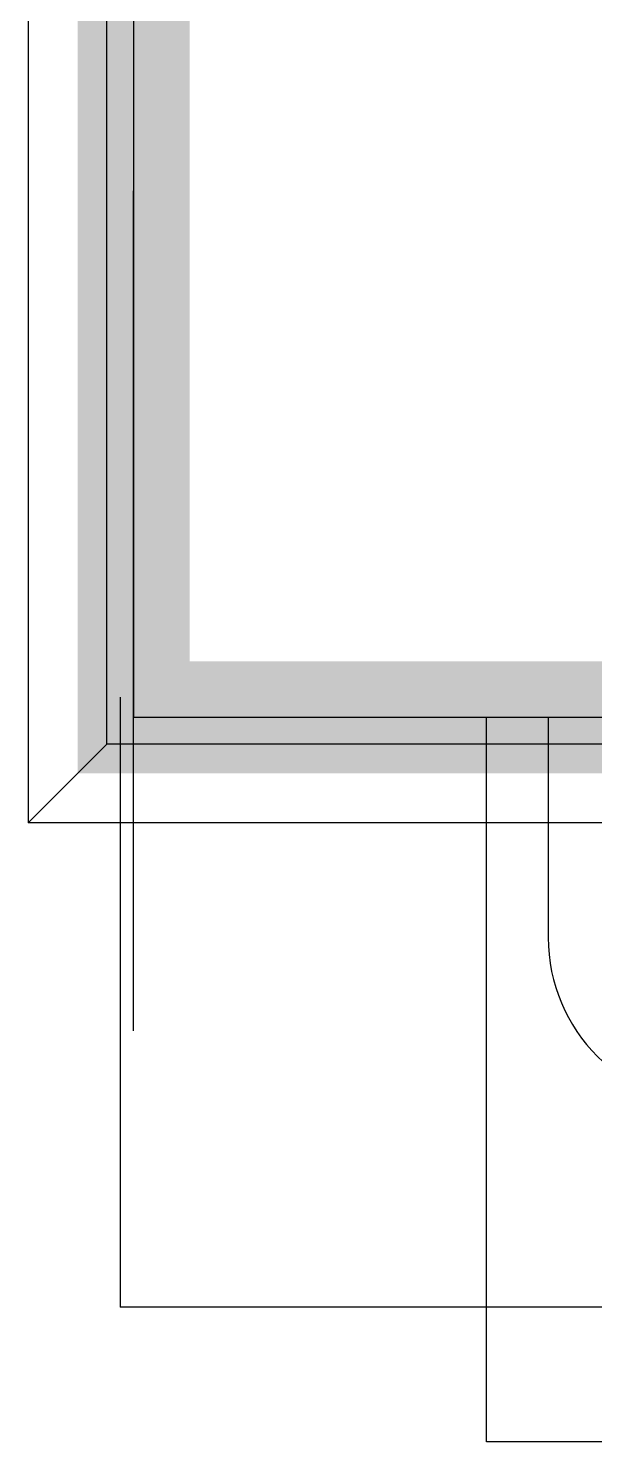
# Model space of a CAD drawing. Header units: metres. Extents: x -170 to 1091, y -90 to 504.
# Drawn here: x 164.76 to 169.82, y 76.24 to 88.85 of the extents above; entities that cross this region are included whole.
import ezdxf

# ---------------------------------------------------------------- set-up
doc = ezdxf.new("R2010")
doc.units = ezdxf.units.M
doc.linetypes.add('PF_DIVIDE', pattern=[250, 100, -50, 0, -50, 0, -50])
for name, color, linetype in [('01', 7, 'CONTINUOUS'), ('02', 1, 'CONTINUOUS'), ('07', 6, 'PF_DIVIDE'), ('AXIS', 3, 'CONTINUOUS'), ('TKX', 3, 'CONTINUOUS')]:
    doc.layers.add(name, color=color, linetype=linetype)

msp = doc.modelspace()

# ---------------------------------------------------------------- linework, layer by layer
at = {"linetype": 'Continuous', "const_width": 1, "elevation": 0}
msp.add_lwpolyline([(165.7, 127.024), (280.5, 127.024), (280.5, 82.699), (165.7, 82.699)], close=True, dxfattribs=at)
at = {"layer": '01', "ltscale": 8}
msp.add_line((169.4, 82.699, 0), (169.4, 80.735, 0), dxfattribs=at)
msp.add_arc((170.9, 80.735, 0), 1.5, 180, 270, dxfattribs=at)
at = {"layer": '02', "ltscale": 8}
for p, q in [((168.85, 76.235, 0), (168.85, 82.699, 0)), ((178.95, 76.235, 0), (168.85, 76.235, 0))]:
    msp.add_line(p, q, dxfattribs=at)
at = {"layer": '07', "ltscale": 8}
for p in [(165.58, 82.879), (222.82, 77.435, 0)]:
    msp.add_line(p, (165.58, 77.435, 0), dxfattribs=at)
at = {"layer": 'AXIS'}
msp.add_line((165.7, 79.903), (165.7, 87.399), dxfattribs=at)
at = {"layer": 'TKX', "color": 3}
for p, q in [((165.46, 82.459), (165.46, 107.799)), ((165.7, 95.249), (165.7, 82.699)), ((164.76, 94.649), (164.76, 81.759)), ((181.45, 82.699), (165.7, 82.699)), ((164.76, 81.759), (165.46, 82.459)), ((181.45, 82.459), (165.46, 82.459)), ((180.85, 81.759), (164.76, 81.759))]:
    msp.add_line(p, q, dxfattribs=at)

doc.saveas('drawing.dxf')
